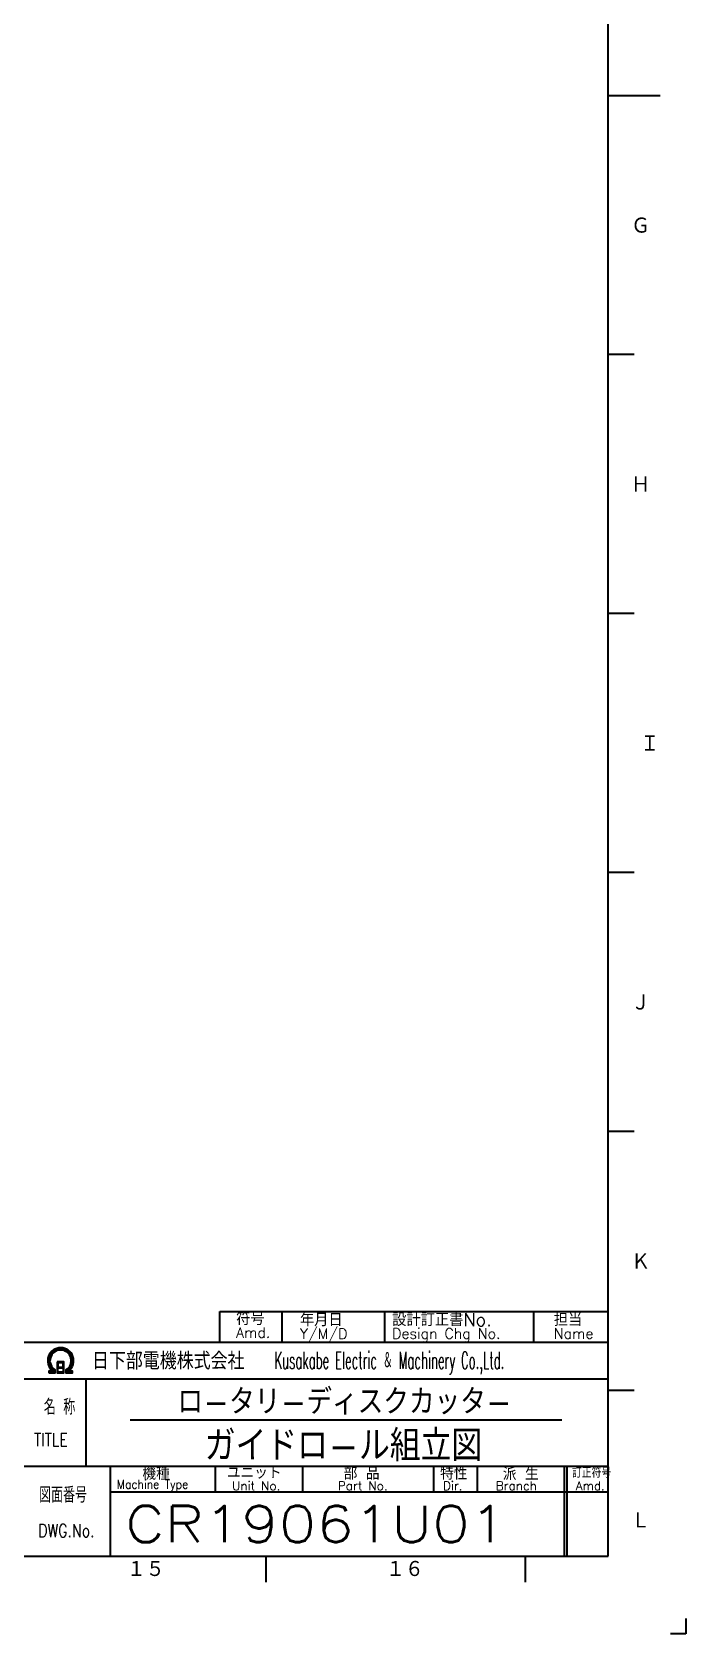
# Model space of a CAD drawing. Header units: millimetres. Extents: x 0 to 1682, y 0 to 1188.
# Drawn here: x 1430 to 1682, y 0 to 619 of the extents above; entities that cross this region are included whole.
import ezdxf
from ezdxf.enums import TextEntityAlignment as Align

# ---------------------------------------------------------------- set-up
doc = ezdxf.new("R2010")
doc.units = ezdxf.units.MM
doc.header["$LTSCALE"] = 2
doc.layers.add('2', color=5, linetype='Continuous', lineweight=40)
doc.layers.add('WAKU', color=7, linetype='Continuous', lineweight=40)
doc.styles.add('DIMENSION', font='romans.shx', dxfattribs={"width": 0.8, "bigfont": 'extfont2.shx'})
doc.styles.get("Standard").update_dxf_attribs({"font": 'romans.shx', "width": 0.8, "bigfont": 'extfont2.shx'})

# ---------------------------------------------------------------- blocks, each defined once
blk = doc.blocks.new('A1組立図')
at = {"layer": 'WAKU', "color": 5, "linetype": 'Continuous'}
for p, q in [((826, 15), (826, 579)), ((836, 297), (826, 297)), ((831, 247), (826, 247)), ((831, 197), (826, 197)), ((831, 147), (826, 147)), ((831, 97), (826, 97)), ((831, 47), (826, 47)), ((25, 15), (826, 15)), ((760, 10), (760, 15)), ((810, 10), (810, 15)), ((841, 0), (838, 0)), ((841, 3), (841, 0))]:
    blk.add_line(p, q, dxfattribs=at)
for s, height, p in [('Ｇ', 3.31, (830.43, 270.24)), ('Ｈ', 3.31, (830.43, 220.24)), ('Ｉ', 3.31, (832.19, 170.24)), ('Ｊ', 3.31, (830.43, 120.24)), ('Ｋ', 3.31, (830.43, 70.24)), ('Ｌ', 3.31, (830.43, 20.24)), ('１５', 3.311, (733.1, 10.87)), ('１６', 3.311, (783.1, 10.87))]:
    blk.add_text(s, height=height, dxfattribs=at).set_placement(p)
blk = doc.blocks.new('A1表題欄')
at = {"layer": 'WAKU'}
for p, q in [((-75, 47.26), (0, 47.26)), ((-75, 41.26), (-75, 47.26)), ((-63, 47.26), (-63, 41.26)), ((-43.2, 47.26), (-43.2, 41.26)), ((-14.4, 47.26), (-14.4, 41.26)), ((-214.07, 34.26), (0, 34.26)), ((-100.83, 34.26), (-100.83, 17.42)), ((-92.27, 26.35), (-8.97, 26.35)), ((-257.95, 17.42), (0, 17.42)), ((-96.17, 17.42), (-96.17, 0)), ((-75.85, 17.42), (-75.85, 12.42)), ((-59, 17.42), (-59, 12.42)), ((-33.71, 17.42), (-33.71, 12.42)), ((-25.28, 17.42), (-25.28, 12.42)), ((-96.17, 12.42), (0, 12.42))]:
    blk.add_line(p, q, dxfattribs=at)
at = {"layer": 'WAKU', "color": 7, "linetype": 'Continuous'}
for p, q in [((-8.43, 0), (-8.43, 17.42)), ((-7.93, 0), (-7.93, 17.42))]:
    blk.add_line(p, q, dxfattribs=at)
at = {"layer": 'WAKU', "color": 5}
blk.add_lwpolyline([(0, 41.26), (-257.95, 41.26), (-257.95, 0)], dxfattribs=at)
at = {"layer": 'WAKU'}
for points in [[(-106.38, 37.51), (-106.38, 35.4), (-105.08, 35.4), (-105.08, 37.51), (-106.38, 37.51)], [(-106.23, 37.36), (-106.23, 36.53), (-105.23, 36.53), (-105.23, 37.36), (-106.23, 37.36)], [(-107.98, 35.4), (-106.78, 35.4), (-106.78, 36.01)], [(-107.98, 35.58), (-107.03, 35.58), (-107.03, 35.91)], [(-107.28, 35.82), (-107.28, 35.75), (-107.98, 35.75), (-107.98, 35.4)], [(-105.23, 36.38), (-105.23, 35.55), (-106.23, 35.55), (-106.23, 36.38), (-105.23, 36.38)], [(-104.68, 35.98), (-104.68, 35.4), (-103.42, 35.4), (-103.42, 35.75), (-104.15, 35.75), (-104.15, 35.8)], [(-104.43, 35.87), (-104.43, 35.58), (-103.42, 35.58)]]:
    blk.add_lwpolyline(points, dxfattribs=at)
for radius, start, end in [(2.5, 308.2706, 230.8952), (2.28, 303.9949, 234.4013), (2.06, 299.8294, 238.4756)]:
    blk.add_arc((-105.7, 37.76), radius, start, end, dxfattribs=at)
for s, height, p in [('符号', 2.5, (-71.83, 44.63)), ('年月日', 2.5, (-59.51, 44.4)), ('設計訂正書No.', 2.5, (-41.71, 44.44)), ('担当', 2.5, (-10.5, 44.44)), ('Amd.', 2, (-71.83, 42.2)), ('Y/M/D', 2, (-59.51, 41.97)), ('Design Chg No.', 2, (-41.71, 42.01)), ('Name', 2, (-10.5, 42.01)), ('機種', 2.4, (-89.92, 14.76)), ('ユニット', 2.4, (-73.61, 14.96)), ('部 品', 2.4, (-51.07, 14.79)), ('特性', 2.4, (-32.45, 14.78)), ('派 生', 2.4, (-20.35, 14.72)), ('Unit No.', 1.7, (-72.61, 12.76)), ('Part No.', 1.7, (-52.19, 12.76)), ('Dir.', 1.7, (-31.91, 12.76)), ('Branch', 1.7, (-21.72, 12.76))]:
    blk.add_text(s, height=height, dxfattribs=at).set_placement(p)
at = {"layer": 'WAKU', "width": 0.844147}
blk.add_text('日下部電機株式会社', height=3.311, dxfattribs=at).set_placement((-99.65, 36.06), (-70.21, 36.06), align=Align.FIT)
at = {"layer": 'WAKU'}
for s, height, width, p in [('Kusakabe Electric ＆ Machinery Co.,Ltd.', 3.3108, 0.5, (-64.44, 36.19)), ('名 称', 3, 0.7, (-108.94, 27.33)), ('TITLE', 2.5, 0.8, (-110.82, 21.25)), ('図面番号', 3, 0.7, (-109.85, 10.37)), ('Machine Type', 1.7, 0.9, (-94.85, 13.05))]:
    blk.add_text(s, height=height, dxfattribs=dict(at, width=width)).set_placement(p)
at = {"layer": 'WAKU', "color": 7, "linetype": 'Continuous', "width": 0.7}
blk.add_text('訂正符号', height=2, dxfattribs=at).set_placement((-6.99, 15.16))
at = {"layer": 'WAKU', "color": 7, "linetype": 'Continuous'}
blk.add_text('Amd.', height=1.7, dxfattribs=at).set_placement((-6.26, 12.76))
at = {"layer": 'WAKU', "width": 0.8}
blk.add_text('DWG.No.', height=2.5, dxfattribs=at).set_placement((-104.59, 4.96), align=Align.MIDDLE)
at = {"layer": 'WAKU', "linetype": 'Continuous', "width": 0.7}
for tag, p in [('GEN-TITLE-UN', (-791, 551.01)), ('GEN-TITLE-PT', (-771.25, 551)), ('GEN-TITLE-QT', (-751.51, 551)), ('GEN-TITLE-STO', (-731.57, 551))]:
    blk.add_attdef(tag, text='', height=6, dxfattribs=at).set_placement(p, align=Align.MIDDLE)
at = {"layer": 'WAKU'}
for tag, height, width, p in [('GEN-TITLE-CRO', 4, 0.8, (-236.01, 32.8)), ('HEADER1', 5, 0.9, (-50.88, 30.15)), ('GEN-TITLE-SCA', 4, 0.85, (-148.21, 25.85)), ('GEN-TITLE-PRE', 4, 0.8, (-236.01, 20.88)), ('HEADER2', 6, 0.9, (-51.11, 21.68))]:
    blk.add_attdef(tag, text='', height=height, dxfattribs=dict(at, width=width)).set_placement(p, align=Align.MIDDLE)
for tag, p in [('GEN-TITLE-APP｛3.4｝', (-206.8, 26.09)), ('GEN-TITLE-CHE｛3.4｝', (-192.17, 26.09)), ('GEN-TITLE-DES｛3.4｝', (-177.55, 26.09)), ('GEN-TITLE-DRA｛3.4｝', (-162.93, 26.09))]:
    blk.add_attdef(tag, text='', height=4, dxfattribs=at).set_placement(p, align=Align.MIDDLE)
at = {"layer": 'WAKU', "width": 0.7}
blk.add_attdef('GEN-TITLE-DAT', text='', height=3.5, dxfattribs=at).set_placement((-126.36, 24.1), align=Align.CENTER)
blk.add_attdef('GEN-TITLE-DAT1{4.4}', text='', height=3.5, dxfattribs=at).set_placement((-243.52, 8.71), align=Align.MIDDLE_CENTER)
at = {"layer": 'WAKU', "color": 5}
blk.add_attdef('HEADER6', text='', height=5.8, dxfattribs=at).set_placement((-214.07, 2.7), align=Align.BOTTOM_CENTER)
at = {"layer": 'WAKU', "style": 'DIMENSION', "width": 1.2}
blk.add_attdef('HEADER13', text='', height=7.02, dxfattribs=at).set_placement((-196.44, 6.21), align=Align.MIDDLE_LEFT)
at = {"layer": 'WAKU', "color": 5, "style": 'DIMENSION', "width": 1.2}
for tag, p in [('HEADER12', (-160.55, 6.21)), ('GEN-TITLE-DWG', (-93.21, 6.21))]:
    blk.add_attdef(tag, text='', height=7.02, dxfattribs=at).set_placement(p, align=Align.MIDDLE_LEFT)
at = {"layer": 'WAKU', "color": 5, "style": 'DIMENSION'}
blk.add_attdef('GEN-TITLE-Amd', text='', height=7.02, dxfattribs=at).set_placement((-3.96, 6.21), align=Align.MIDDLE)

msp = doc.modelspace()

# ---------------------------------------------------------------- block references
at = {"layer": '2', "lineweight": 0, "xscale": 2, "yscale": 2, "zscale": 2}
msp.add_blockref('A1組立図', (0, 0), dxfattribs=at)
at = {"layer": '2', "lineweight": 0}
ref = msp.add_blockref('A1表題欄', (1652, 30), dxfattribs=dict(at, xscale=2, yscale=2, zscale=2))
ref.add_attrib('GEN-TITLE-DWG', 'CR19061U01', dxfattribs={"layer": 'WAKU', "color": 5, "height": 14.046, "style": 'DIMENSION', "width": 1.2}).set_placement((1465.58, 42.421), align=Align.MIDDLE_LEFT)
ref.add_attrib('HEADER1', 'ロ-タリ-ディスクカッタ-', dxfattribs={"layer": 'WAKU', "height": 10, "width": 0.9}).set_placement((1550.245, 90.295), align=Align.MIDDLE)
ref.add_attrib('HEADER2', 'ガイドロ-ル組立図', dxfattribs={"layer": 'WAKU', "height": 12, "width": 0.9}).set_placement((1549.789, 73.357), align=Align.MIDDLE)

doc.saveas('drawing.dxf')
